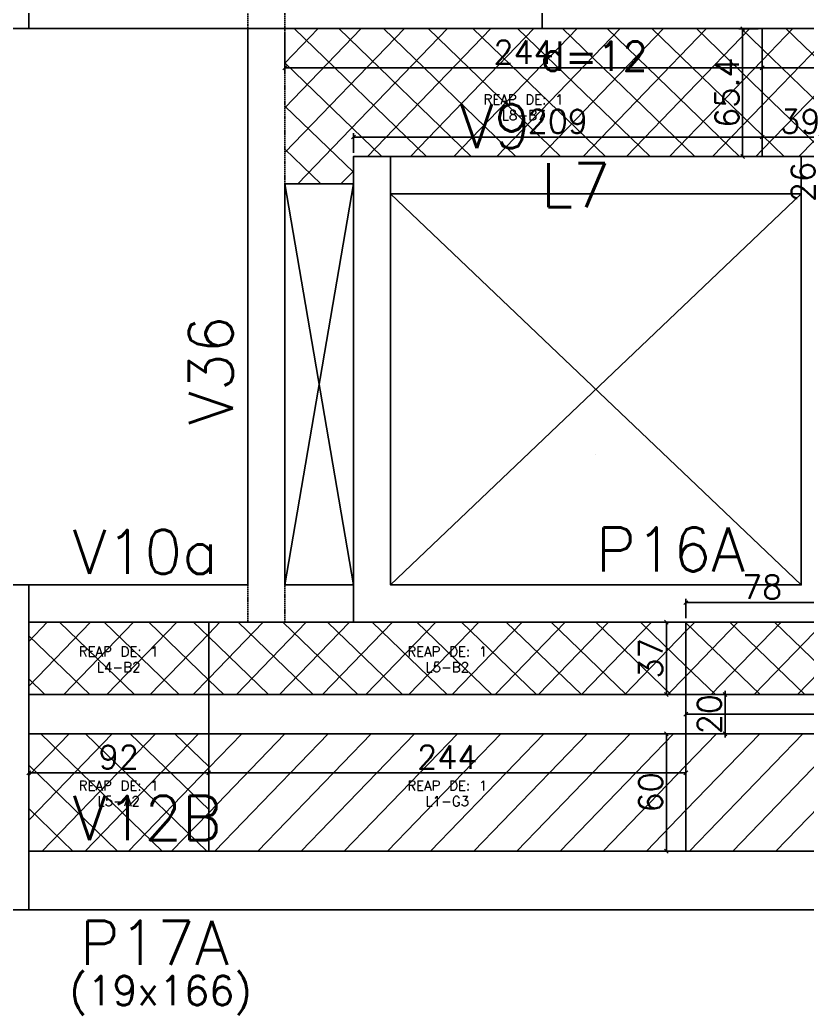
# Model space of a CAD drawing. Extents: x -40810 to 33675, y -2018 to 21213.
# Drawn here: x 15713 to 16115, y 14491 to 14999 of the extents above; entities that cross this region are included whole.
import ezdxf
from ezdxf.enums import TextEntityAlignment as Align

# ---------------------------------------------------------------- set-up
doc = ezdxf.new("R2010")
doc.units = 0
doc.linetypes.add('ESTILO_TQS_0001', pattern=[1, 0.7, -0.3])
doc.layers.get('0').update_dxf_attribs({"color": 1, "lineweight": 9})
for name, color, linetype in [('1', 5, 'Continuous'), ('10', 7, 'Continuous'), ('12', 3, 'Continuous'), ('13', 7, 'Continuous'), ('19', 5, 'Continuous'), ('201', 7, 'ESTILO_TQS_0001'), ('242', 3, 'Continuous'), ('3', 2, 'Continuous'), ('4', 2, 'Continuous'), ('42', 7, 'Continuous'), ('8', 5, 'Continuous'), ('9', 3, 'Continuous'), ('NOMENCLATURA', 7, 'Continuous'), ('P-NOTAS', 7, 'Continuous'), ('Painéis', 255, 'Continuous')]:
    doc.layers.add(name, color=color, linetype=linetype)
doc.layers.add('REAPROVEITAMENTO', color=251, linetype='Continuous', lineweight=9)
doc.styles.add('Romans', font='romans.shx', dxfattribs={"height": 12})
doc.styles.get("Standard").update_dxf_attribs({"font": 'romans.shx', "width": 0.8})
doc.styles.add('standart', font='txt.shx')
doc.dimstyles.new('cotas', dxfattribs={"dimtxt": 9, "dimasz": 2, "dimexe": 2, "dimexo": 2, "dimgap": 2, "dimtad": 1, "dimdec": 1, "dimzin": 12, "dimdsep": 46, "dimtxsty": 'Romans', "dimblk": 'OBLIQUE', "dimcen": 9, "dimclrd": 4, "dimclre": 4, "dimclrt": 240, "dimaunit": 1, "dimadec": 8, "dimazin": 3, "dimtfac": 1, "dimtdec": 1, "dimtix": 1, "dimtmove": 0, "dimatfit": 2, "dimldrblk": 'OBLIQUE', "dimfxl": 1, "dimtolj": 1, "dimtzin": 0, "dimlwd": -1, "dimlwe": -1, "dimarcsym": 0})
pattern_1 = [(46, (-222.171, -201.545), (-11.419519, 11.027702), []), (136, (-222.171, -201.545), (-11.027702, -11.419519), [])]
pattern_2 = [(46, (-222.171, -201.545), (-11.419519, 11.027702), [])]

# ---------------------------------------------------------------- blocks, each defined once
blk = doc.blocks.new('_Oblique')
at = {"color": 0, "linetype": 'ByBlock', "lineweight": -2}
blk.add_line((-0.5, -0.5), (0.5, 0.5), dxfattribs=at)
blk = doc.blocks.new('*D3912')
at = {"layer": 'Defpoints', "color": 0, "linetype": 'Continuous', "ltscale": 30, "transparency": 16777216}
for p in [(16092.19, 14994.75), (16082.19, 14929.38), (16092.19, 14929.38)]:
    blk.add_point(p, dxfattribs=at)
at = {"layer": 'P-NOTAS', "color": 4, "linetype": 'Continuous', "ltscale": 30, "transparency": 16777216}
for p, q in [((16090.19, 14994.75), (16080.19, 14994.75)), ((16082.19, 14994.75), (16082.19, 14929.38)), ((16090.19, 14929.38), (16080.19, 14929.38))]:
    blk.add_line(p, q, dxfattribs=at)
at = {"layer": 'P-NOTAS', "color": 4, "linetype": 'Continuous', "ltscale": 30, "transparency": 16777216, "xscale": 2, "yscale": 2, "zscale": 2}
for p, rotation in [((16082.19, 14994.75), 90), ((16082.19, 14929.38), 270)]:
    blk.add_blockref('_Oblique', p, dxfattribs=dict(at, rotation=rotation))
at = {"layer": 'P-NOTAS', "color": 240, "linetype": 'Continuous', "ltscale": 30, "transparency": 16777216, "insert": (16074.19, 14962.07), "char_height": 12, "attachment_point": 5, "rotation": 90, "style": 'Romans'}
blk.add_mtext('\\A1;65.4', dxfattribs=at)
blk = doc.blocks.new('*D3914')
at = {"layer": 'Defpoints', "color": 0, "linetype": 'Continuous', "ltscale": 30, "transparency": 16777216}
for p in [(16131.19, 14929.38), (16121.19, 14903.38), (16131.19, 14903.38)]:
    blk.add_point(p, dxfattribs=at)
at = {"layer": 'P-NOTAS', "color": 4, "linetype": 'Continuous', "ltscale": 30, "transparency": 16777216}
for p, q in [((16129.19, 14929.38), (16119.19, 14929.38)), ((16121.19, 14929.38), (16121.19, 14903.38)), ((16129.19, 14903.38), (16119.19, 14903.38))]:
    blk.add_line(p, q, dxfattribs=at)
at = {"layer": 'P-NOTAS', "color": 4, "linetype": 'Continuous', "ltscale": 30, "transparency": 16777216, "xscale": 2, "yscale": 2, "zscale": 2}
for p, rotation in [((16121.19, 14929.38), 90), ((16121.19, 14903.38), 270)]:
    blk.add_blockref('_Oblique', p, dxfattribs=dict(at, rotation=rotation))
at = {"layer": 'P-NOTAS', "color": 240, "linetype": 'Continuous', "ltscale": 30, "transparency": 16777216, "insert": (16113.19, 14916.38), "char_height": 12, "attachment_point": 5, "rotation": 90, "style": 'Romans'}
blk.add_mtext('\\A1;26', dxfattribs=at)
blk = doc.blocks.new('*D3924')
at = {"layer": 'Defpoints', "color": 0, "linetype": 'Continuous', "ltscale": 30, "transparency": 16777216}
for p in [(15848.19, 14994.75), (16092.19, 14994.75), (16092.19, 14974.75)]:
    blk.add_point(p, dxfattribs=at)
at = {"layer": 'P-NOTAS', "color": 4, "linetype": 'Continuous', "ltscale": 30, "transparency": 16777216}
for p, q in [((15848.19, 14992.75), (15848.19, 14972.75)), ((16092.19, 14992.75), (16092.19, 14972.75)), ((15848.19, 14974.75), (16092.19, 14974.75))]:
    blk.add_line(p, q, dxfattribs=at)
at = {"layer": 'P-NOTAS', "color": 4, "linetype": 'Continuous', "ltscale": 30, "transparency": 16777216, "xscale": 2, "yscale": 2, "zscale": 2, "rotation": 180}
blk.add_blockref('_Oblique', (15848.19, 14974.75), dxfattribs=at)
at = {"layer": 'P-NOTAS', "color": 4, "linetype": 'Continuous', "ltscale": 30, "transparency": 16777216, "xscale": 2, "yscale": 2, "zscale": 2}
blk.add_blockref('_Oblique', (16092.19, 14974.75), dxfattribs=at)
at = {"layer": 'P-NOTAS', "color": 240, "linetype": 'Continuous', "ltscale": 30, "transparency": 16777216, "insert": (15970.19, 14982.75), "char_height": 12, "attachment_point": 5, "style": 'Romans'}
blk.add_mtext('\\A1;244', dxfattribs=at)
blk = doc.blocks.new('*D3925')
at = {"layer": 'Defpoints', "color": 0, "linetype": 'Continuous', "ltscale": 30, "transparency": 16777216}
for p in [(16092.19, 14994.75), (16297.19, 14994.75), (16297.19, 14974.75)]:
    blk.add_point(p, dxfattribs=at)
at = {"layer": 'P-NOTAS', "color": 4, "linetype": 'Continuous', "ltscale": 30, "transparency": 16777216}
for p, q in [((16092.19, 14992.75), (16092.19, 14972.75)), ((16297.19, 14992.75), (16297.19, 14972.75)), ((16092.19, 14974.75), (16297.19, 14974.75))]:
    blk.add_line(p, q, dxfattribs=at)
at = {"layer": 'P-NOTAS', "color": 4, "linetype": 'Continuous', "ltscale": 30, "transparency": 16777216, "xscale": 2, "yscale": 2, "zscale": 2, "rotation": 180}
blk.add_blockref('_Oblique', (16092.19, 14974.75), dxfattribs=at)
at = {"layer": 'P-NOTAS', "color": 4, "linetype": 'Continuous', "ltscale": 30, "transparency": 16777216, "xscale": 2, "yscale": 2, "zscale": 2}
blk.add_blockref('_Oblique', (16297.19, 14974.75), dxfattribs=at)
at = {"layer": 'P-NOTAS', "color": 240, "linetype": 'Continuous', "ltscale": 30, "transparency": 16777216, "insert": (16194.69, 14982.75), "char_height": 12, "attachment_point": 5, "style": 'Romans'}
blk.add_mtext('\\A1;205', dxfattribs=at)
blk = doc.blocks.new('*D3926')
at = {"layer": 'Defpoints', "color": 0, "linetype": 'Continuous', "ltscale": 30, "transparency": 16777216}
for p in [(16092.19, 14939.38), (15883.19, 14929.38), (16092.19, 14929.38)]:
    blk.add_point(p, dxfattribs=at)
at = {"layer": 'P-NOTAS', "color": 4, "linetype": 'Continuous', "ltscale": 30, "transparency": 16777216}
for p, q in [((15883.19, 14931.38), (15883.19, 14941.38)), ((16092.19, 14931.38), (16092.19, 14941.38)), ((15883.19, 14939.38), (16092.19, 14939.38))]:
    blk.add_line(p, q, dxfattribs=at)
at = {"layer": 'P-NOTAS', "color": 4, "linetype": 'Continuous', "ltscale": 30, "transparency": 16777216, "xscale": 2, "yscale": 2, "zscale": 2, "rotation": 180}
blk.add_blockref('_Oblique', (15883.19, 14939.38), dxfattribs=at)
at = {"layer": 'P-NOTAS', "color": 4, "linetype": 'Continuous', "ltscale": 30, "transparency": 16777216, "xscale": 2, "yscale": 2, "zscale": 2}
blk.add_blockref('_Oblique', (16092.19, 14939.38), dxfattribs=at)
at = {"layer": 'P-NOTAS', "color": 240, "linetype": 'Continuous', "ltscale": 30, "transparency": 16777216, "insert": (15987.69, 14947.38), "char_height": 12, "attachment_point": 5, "style": 'Romans'}
blk.add_mtext('\\A1;209', dxfattribs=at)
blk = doc.blocks.new('*D3927')
at = {"layer": 'Defpoints', "color": 0, "linetype": 'Continuous', "ltscale": 30, "transparency": 16777216}
for p in [(16131.19, 14939.38), (16092.19, 14929.38), (16131.19, 14929.38)]:
    blk.add_point(p, dxfattribs=at)
at = {"layer": 'P-NOTAS', "color": 4, "linetype": 'Continuous', "ltscale": 30, "transparency": 16777216}
for p, q in [((16092.19, 14931.38), (16092.19, 14941.38)), ((16131.19, 14931.38), (16131.19, 14941.38)), ((16092.19, 14939.38), (16131.19, 14939.38))]:
    blk.add_line(p, q, dxfattribs=at)
at = {"layer": 'P-NOTAS', "color": 4, "linetype": 'Continuous', "ltscale": 30, "transparency": 16777216, "xscale": 2, "yscale": 2, "zscale": 2, "rotation": 180}
blk.add_blockref('_Oblique', (16092.19, 14939.38), dxfattribs=at)
at = {"layer": 'P-NOTAS', "color": 4, "linetype": 'Continuous', "ltscale": 30, "transparency": 16777216, "xscale": 2, "yscale": 2, "zscale": 2}
blk.add_blockref('_Oblique', (16131.19, 14939.38), dxfattribs=at)
at = {"layer": 'P-NOTAS', "color": 240, "linetype": 'Continuous', "ltscale": 30, "transparency": 16777216, "insert": (16111.69, 14947.38), "char_height": 12, "attachment_point": 5, "style": 'Romans'}
blk.add_mtext('\\A1;39', dxfattribs=at)
blk = doc.blocks.new('*D3930')
at = {"layer": 'Defpoints', "color": 0, "linetype": 'Continuous', "ltscale": 30, "transparency": 16777216}
for p in [(16131.19, 14701.38), (16053.19, 14691.38), (16131.19, 14691.38)]:
    blk.add_point(p, dxfattribs=at)
at = {"layer": 'P-NOTAS', "color": 4, "linetype": 'Continuous', "ltscale": 30, "transparency": 16777216}
for p, q in [((16053.19, 14693.38), (16053.19, 14703.38)), ((16053.19, 14701.38), (16131.19, 14701.38)), ((16131.19, 14693.38), (16131.19, 14703.38))]:
    blk.add_line(p, q, dxfattribs=at)
at = {"layer": 'P-NOTAS', "color": 4, "linetype": 'Continuous', "ltscale": 30, "transparency": 16777216, "xscale": 2, "yscale": 2, "zscale": 2, "rotation": 180}
blk.add_blockref('_Oblique', (16053.19, 14701.38), dxfattribs=at)
at = {"layer": 'P-NOTAS', "color": 4, "linetype": 'Continuous', "ltscale": 30, "transparency": 16777216, "xscale": 2, "yscale": 2, "zscale": 2}
blk.add_blockref('_Oblique', (16131.19, 14701.38), dxfattribs=at)
at = {"layer": 'P-NOTAS', "color": 240, "linetype": 'Continuous', "ltscale": 30, "transparency": 16777216, "insert": (16092.19, 14709.38), "char_height": 12, "attachment_point": 5, "style": 'Romans'}
blk.add_mtext('\\A1;78', dxfattribs=at)
blk = doc.blocks.new('*D3931')
at = {"layer": 'Defpoints', "color": 0, "linetype": 'Continuous', "ltscale": 30, "transparency": 16777216}
for p in [(16053.19, 14634.38), (16043.19, 14574.38), (16053.19, 14574.38)]:
    blk.add_point(p, dxfattribs=at)
at = {"layer": 'P-NOTAS', "color": 4, "linetype": 'Continuous', "ltscale": 30, "transparency": 16777216}
for p, q in [((16051.19, 14634.38), (16041.19, 14634.38)), ((16043.19, 14634.38), (16043.19, 14574.38)), ((16051.19, 14574.38), (16041.19, 14574.38))]:
    blk.add_line(p, q, dxfattribs=at)
at = {"layer": 'P-NOTAS', "color": 4, "linetype": 'Continuous', "ltscale": 30, "transparency": 16777216, "xscale": 2, "yscale": 2, "zscale": 2}
for p, rotation in [((16043.19, 14634.38), 90), ((16043.19, 14574.38), 270)]:
    blk.add_blockref('_Oblique', p, dxfattribs=dict(at, rotation=rotation))
at = {"layer": 'P-NOTAS', "color": 240, "linetype": 'Continuous', "ltscale": 30, "transparency": 16777216, "insert": (16035.19, 14604.38), "char_height": 12, "attachment_point": 5, "rotation": 90, "style": 'Romans'}
blk.add_mtext('\\A1;60', dxfattribs=at)
blk = doc.blocks.new('*D3932')
at = {"layer": 'Defpoints', "color": 0, "linetype": 'Continuous', "ltscale": 30, "transparency": 16777216}
for p in [(16053.19, 14654.38), (16053.19, 14634.38), (16073.19, 14634.38)]:
    blk.add_point(p, dxfattribs=at)
at = {"layer": 'P-NOTAS', "color": 4, "linetype": 'Continuous', "ltscale": 30, "transparency": 16777216}
for p, q in [((16073.19, 14654.38), (16073.19, 14656.38)), ((16055.19, 14654.38), (16075.19, 14654.38)), ((16073.19, 14654.38), (16073.19, 14634.38)), ((16055.19, 14634.38), (16075.19, 14634.38)), ((16073.19, 14634.38), (16073.19, 14632.38))]:
    blk.add_line(p, q, dxfattribs=at)
at = {"layer": 'P-NOTAS', "color": 4, "linetype": 'Continuous', "ltscale": 30, "transparency": 16777216, "xscale": 2, "yscale": 2, "zscale": 2}
for p, rotation in [((16073.19, 14654.38), 270), ((16073.19, 14634.38), 90)]:
    blk.add_blockref('_Oblique', p, dxfattribs=dict(at, rotation=rotation))
at = {"layer": 'P-NOTAS', "color": 240, "linetype": 'Continuous', "ltscale": 30, "transparency": 16777216, "insert": (16065.19, 14644.38), "char_height": 12, "attachment_point": 5, "rotation": 90, "style": 'Romans'}
blk.add_mtext('\\A1;20', dxfattribs=at)
blk = doc.blocks.new('*D3933')
at = {"layer": 'Defpoints', "color": 0, "linetype": 'Continuous', "ltscale": 30, "transparency": 16777216}
for p in [(16053.19, 14691.38), (16043.19, 14654.38), (16053.19, 14654.38)]:
    blk.add_point(p, dxfattribs=at)
at = {"layer": 'P-NOTAS', "color": 4, "linetype": 'Continuous', "ltscale": 30, "transparency": 16777216}
for p, q in [((16051.19, 14691.38), (16041.19, 14691.38)), ((16043.19, 14691.38), (16043.19, 14654.38)), ((16051.19, 14654.38), (16041.19, 14654.38))]:
    blk.add_line(p, q, dxfattribs=at)
at = {"layer": 'P-NOTAS', "color": 4, "linetype": 'Continuous', "ltscale": 30, "transparency": 16777216, "xscale": 2, "yscale": 2, "zscale": 2}
for p, rotation in [((16043.19, 14691.38), 90), ((16043.19, 14654.38), 270)]:
    blk.add_blockref('_Oblique', p, dxfattribs=dict(at, rotation=rotation))
at = {"layer": 'P-NOTAS', "color": 240, "linetype": 'Continuous', "ltscale": 30, "transparency": 16777216, "insert": (16035.19, 14672.88), "char_height": 12, "attachment_point": 5, "rotation": 90, "style": 'Romans'}
blk.add_mtext('\\A1;37', dxfattribs=at)
blk = doc.blocks.new('*D3934')
at = {"layer": 'Defpoints', "color": 0, "linetype": 'Continuous', "ltscale": 30, "transparency": 16777216}
for p in [(15717.19, 14634.41), (15809.19, 14634.41), (15809.19, 14614.41)]:
    blk.add_point(p, dxfattribs=at)
at = {"layer": 'P-NOTAS', "color": 4, "linetype": 'Continuous', "ltscale": 30, "transparency": 16777216}
for p, q in [((15717.19, 14632.41), (15717.19, 14612.41)), ((15809.19, 14632.41), (15809.19, 14612.41)), ((15717.19, 14614.41), (15809.19, 14614.41))]:
    blk.add_line(p, q, dxfattribs=at)
at = {"layer": 'P-NOTAS', "color": 4, "linetype": 'Continuous', "ltscale": 30, "transparency": 16777216, "xscale": 2, "yscale": 2, "zscale": 2, "rotation": 180}
blk.add_blockref('_Oblique', (15717.19, 14614.41), dxfattribs=at)
at = {"layer": 'P-NOTAS', "color": 4, "linetype": 'Continuous', "ltscale": 30, "transparency": 16777216, "xscale": 2, "yscale": 2, "zscale": 2}
blk.add_blockref('_Oblique', (15809.19, 14614.41), dxfattribs=at)
at = {"layer": 'P-NOTAS', "color": 240, "linetype": 'Continuous', "ltscale": 30, "transparency": 16777216, "insert": (15763.19, 14622.41), "char_height": 12, "attachment_point": 5, "style": 'Romans'}
blk.add_mtext('\\A1;92', dxfattribs=at)
blk = doc.blocks.new('*D3935')
at = {"layer": 'Defpoints', "color": 0, "linetype": 'Continuous', "ltscale": 30, "transparency": 16777216}
for p in [(15809.19, 14634.41), (16053.19, 14634.41), (16053.19, 14614.41)]:
    blk.add_point(p, dxfattribs=at)
at = {"layer": 'P-NOTAS', "color": 4, "linetype": 'Continuous', "ltscale": 30, "transparency": 16777216}
for p, q in [((15809.19, 14632.41), (15809.19, 14612.41)), ((16053.19, 14632.41), (16053.19, 14612.41)), ((15809.19, 14614.41), (16053.19, 14614.41))]:
    blk.add_line(p, q, dxfattribs=at)
at = {"layer": 'P-NOTAS', "color": 4, "linetype": 'Continuous', "ltscale": 30, "transparency": 16777216, "xscale": 2, "yscale": 2, "zscale": 2, "rotation": 180}
blk.add_blockref('_Oblique', (15809.19, 14614.41), dxfattribs=at)
at = {"layer": 'P-NOTAS', "color": 4, "linetype": 'Continuous', "ltscale": 30, "transparency": 16777216, "xscale": 2, "yscale": 2, "zscale": 2}
blk.add_blockref('_Oblique', (16053.19, 14614.41), dxfattribs=at)
at = {"layer": 'P-NOTAS', "color": 240, "linetype": 'Continuous', "ltscale": 30, "transparency": 16777216, "insert": (15931.19, 14622.41), "char_height": 12, "attachment_point": 5, "style": 'Romans'}
blk.add_mtext('\\A1;244', dxfattribs=at)
blk = doc.blocks.new('*D3936')
at = {"layer": 'Defpoints', "color": 0, "linetype": 'Continuous', "ltscale": 30, "transparency": 16777216}
for p in [(16297.19, 14644.41), (16053.19, 14634.41), (16297.19, 14634.41)]:
    blk.add_point(p, dxfattribs=at)
at = {"layer": 'P-NOTAS', "color": 4, "linetype": 'Continuous', "ltscale": 30, "transparency": 16777216}
for p, q in [((16053.19, 14636.41), (16053.19, 14646.41)), ((16297.19, 14636.41), (16297.19, 14646.41)), ((16053.19, 14644.41), (16297.19, 14644.41))]:
    blk.add_line(p, q, dxfattribs=at)
at = {"layer": 'P-NOTAS', "color": 4, "linetype": 'Continuous', "ltscale": 30, "transparency": 16777216, "xscale": 2, "yscale": 2, "zscale": 2, "rotation": 180}
blk.add_blockref('_Oblique', (16053.19, 14644.41), dxfattribs=at)
at = {"layer": 'P-NOTAS', "color": 4, "linetype": 'Continuous', "ltscale": 30, "transparency": 16777216, "xscale": 2, "yscale": 2, "zscale": 2}
blk.add_blockref('_Oblique', (16297.19, 14644.41), dxfattribs=at)
at = {"layer": 'P-NOTAS', "color": 240, "linetype": 'Continuous', "ltscale": 30, "transparency": 16777216, "insert": (16175.19, 14652.41), "char_height": 12, "attachment_point": 5, "style": 'Romans'}
blk.add_mtext('\\A1;244', dxfattribs=at)

msp = doc.modelspace()

# ---------------------------------------------------------------- hatches: boundary and pattern name
at = {"layer": 'REAPROVEITAMENTO', "linetype": 'Continuous', "ltscale": 30, "true_color": 0xf8d731, "transparency": 33554687}
h = msp.add_hatch(dxfattribs=at)
h.set_pattern_fill('ANSI37', color=40, scale=5, angle=1)
h.set_pattern_definition(pattern_1)
h.paths.add_polyline_path([(16092.186, 14994.796), (15979.657, 14994.796), (15848.157, 14994.796), (15848.157, 14915.429), (15883.157, 14915.429), (15883.157, 14929.429), (15902.157, 14929.429), (16092.186, 14929.429)])
at = {"layer": 'REAPROVEITAMENTO', "ltscale": 30, "transparency": 33554687}
h = msp.add_hatch(dxfattribs=at)
h.set_pattern_fill('ANSI37', color=0, scale=5, angle=1)
h.set_pattern_definition(pattern_1)
h.paths.add_polyline_path([(16092.186, 14994.796), (15979.657, 14994.796), (15848.157, 14994.796), (15848.157, 14915.429), (15883.157, 14915.429), (15883.157, 14929.429), (15902.157, 14929.429), (16092.186, 14929.429)])
at = {"layer": 'REAPROVEITAMENTO', "linetype": 'Continuous', "ltscale": 30, "true_color": 0xf8d731, "transparency": 33554687}
h = msp.add_hatch(dxfattribs=at)
h.set_pattern_fill('ANSI37', color=40, scale=5, angle=1)
h.set_pattern_definition(pattern_1)
h.paths.add_polyline_path([(16297.157, 14994.796), (16169.657, 14994.796), (16092.186, 14994.796), (16092.186, 14929.429), (16112.157, 14929.429), (16131.157, 14929.429), (16131.157, 14903.429), (16151.157, 14903.429), (16151.157, 14872.753), (16297.157, 14872.753)])
at = {"layer": 'REAPROVEITAMENTO', "ltscale": 30, "transparency": 33554687}
h = msp.add_hatch(dxfattribs=at)
h.set_pattern_fill('ANSI37', color=0, scale=5, angle=1)
h.set_pattern_definition(pattern_1)
h.paths.add_polyline_path([(16297.157, 14994.796), (16169.657, 14994.796), (16092.186, 14994.796), (16092.186, 14929.429), (16112.157, 14929.429), (16131.157, 14929.429), (16131.157, 14903.429), (16151.157, 14903.429), (16151.157, 14872.753), (16297.157, 14872.753)])
at = {"layer": 'REAPROVEITAMENTO', "linetype": 'Continuous', "ltscale": 30, "true_color": 0xf8d731, "transparency": 33554687}
h = msp.add_hatch(dxfattribs=at)
h.set_pattern_fill('ANSI37', color=40, scale=5, angle=1)
h.set_pattern_definition(pattern_1)
h.paths.add_polyline_path([(16297.157, 14710.383), (16131.157, 14710.383), (16131.157, 14691.429), (16053.186, 14691.429), (16053.186, 14654.383), (16297.157, 14654.383)])
h = msp.add_hatch(dxfattribs=at)
h.set_pattern_fill('ANSI37', color=40, scale=5, angle=1)
h.set_pattern_definition(pattern_1)
h.paths.add_polyline_path([(15809.186, 14691.429), (15717.157, 14691.429), (15717.157, 14654.383), (15809.186, 14654.383)])
h = msp.add_hatch(dxfattribs=at)
h.set_pattern_fill('ANSI37', color=40, scale=5, angle=1)
h.set_pattern_definition(pattern_1)
h.paths.add_polyline_path([(16053.186, 14691.429), (15883.157, 14691.429), (15809.186, 14691.429), (15809.186, 14654.383), (16053.186, 14654.383)])
h = msp.add_hatch(dxfattribs=at)
h.set_pattern_fill('ANSI37', color=40, scale=5, angle=1)
h.set_pattern_definition(pattern_1)
h.paths.add_polyline_path([(15809.186, 14634.383), (15717.157, 14634.383), (15717.157, 14574.429), (15809.186, 14574.429)])
h.paths.add_polyline_path([(15735.103, 14574.429), (15826.71, 14574.429), (15826.71, 14608.179), (15735.103, 14608.179)], flags=9)
h = msp.add_hatch(dxfattribs=at)
h.set_pattern_fill('ANSI31', color=40, scale=5, angle=1)
h.set_pattern_definition(pattern_2)
h.paths.add_polyline_path([(16053.186, 14634.383), (15809.186, 14634.383), (15809.186, 14574.429), (16036.291, 14574.429), (16053.186, 14574.429)])
h = msp.add_hatch(dxfattribs=at)
h.set_pattern_fill('ANSI31', color=40, scale=5, angle=1)
h.set_pattern_definition(pattern_2)
h.paths.add_polyline_path([(16297.157, 14634.383), (16053.186, 14634.383), (16053.186, 14574.429), (16297.157, 14574.429)])

# ---------------------------------------------------------------- linework, layer by layer
at = {"layer": '1'}
msp.add_line((15829.157, 14710.429), (15717.157, 14710.429), dxfattribs=at)
for points in [[(15717.157, 14994.796), (15778.656, 14994.796)], [(15778.656, 14994.796), (15979.657, 14994.796)], [(15829.157, 14994.796), (15829.157, 14710.429)], [(16112.157, 14929.429), (15902.157, 14929.429)], [(15902.157, 14910.429), (16112.157, 14910.429)], [(15717.157, 14691.429), (15883.157, 14691.429)], [(15718.157, 14574.429), (15717.157, 14574.429)], [(16297.157, 14574.429), (15718.157, 14574.429)], [(15717.157, 14544.429), (15698.157, 14544.429)], [(15717.157, 14544.429), (16297.157, 14544.429)]]:
    msp.add_lwpolyline(points, dxfattribs=at)
at = {"layer": '19'}
for p, q in [((15902.157, 14910.429), (16112.157, 14710.429)), ((15902.157, 14710.429), (16112.157, 14910.429))]:
    msp.add_line(p, q, dxfattribs=at)
at = {"layer": '201'}
for p, q in [((15829.157, 14994.796), (15829.157, 15013.796)), ((15829.157, 14710.429), (15829.157, 14691.429))]:
    msp.add_line(p, q, dxfattribs=at)
msp.add_lwpolyline([(15848.157, 14691.429), (15848.157, 15013.796)], dxfattribs=at)
at = {"layer": '201', "linetype": 'ESTILO_TQS_0001'}
msp.add_lwpolyline([(15883.157, 14710.429), (15848.157, 14710.429)], dxfattribs=at)
at = {"layer": '242'}
msp.add_line((16007.157, 14776.908), (16007.157, 14776.908), dxfattribs=at)
at = {"layer": '3'}
for points in [[(15698.157, 14994.796), (15717.157, 14994.796), (15717.157, 15114.796), (15698.157, 15114.796), (15698.157, 14994.796)], [(15979.657, 14994.796), (16169.657, 14994.796), (16169.657, 15013.796), (15979.657, 15013.796), (15979.657, 14994.796)], [(16112.157, 14929.429), (16112.157, 14710.429), (15902.157, 14710.429), (15902.157, 14929.429), (15883.157, 14929.429), (15883.157, 14691.429), (16131.157, 14691.429), (16131.157, 14929.429), (16112.157, 14929.429)], [(15698.157, 14544.429), (15717.157, 14544.429), (15717.157, 14710.429), (15698.157, 14710.429), (15698.157, 14544.429)]]:
    msp.add_lwpolyline(points, dxfattribs=at)
at = {"layer": '4'}
msp.add_line((15695.157, 14994.796), (15717.157, 14994.796), dxfattribs=at)
msp.add_line((15695.157, 14994.796), (15717.157, 14994.796), dxfattribs=at)
at = {"layer": '42'}
for p, q in [((15848.157, 14710.429), (15883.157, 14915.429)), ((15848.157, 14915.429), (15883.157, 14710.429))]:
    msp.add_line(p, q, dxfattribs=at)
msp.add_lwpolyline([(15848.157, 14915.429), (15883.157, 14915.429), (15883.157, 14710.429), (15848.157, 14710.429), (15848.157, 14915.429)], dxfattribs=at)
at = {"layer": 'NOMENCLATURA', "linetype": 'Continuous', "ltscale": 30}
for p, q in [((15717.157, 14574.429), (16297.157, 14574.429)), ((15718.157, 14574.429), (16036.291, 14574.429))]:
    msp.add_line(p, q, dxfattribs=at)
at = {"layer": 'Painéis', "linetype": 'Continuous', "ltscale": 30}
for points in [[(16092.186, 14929.383), (16092.186, 14994.75)], [(15809.186, 14574.383), (15809.186, 14691.383)], [(16053.186, 14574.383), (16053.186, 14691.383)], [(15717.186, 14654.383), (16297.186, 14654.383)], [(15717.186, 14634.383), (16297.186, 14634.383)]]:
    msp.add_lwpolyline(points, dxfattribs=at)
at = {"layer": 'Painéis', "ltscale": 30}
msp.add_lwpolyline([(16092.186, 14929.383), (16092.186, 14994.75)], dxfattribs=at)

# ---------------------------------------------------------------- texts
at = {"layer": '10'}
msp.add_text('L7', height=22.5, dxfattribs=at).set_placement((15979.029, 14903.521))
at = {"layer": '12'}
msp.add_text('(19x166)', height=15, dxfattribs=at).set_placement((15738.076, 14495.562))
at = {"layer": '13'}
msp.add_text('d=12', height=15, dxfattribs=at).set_placement((15979.029, 14973.154))
at = {"layer": '8'}
for s, p in [('V9', (15937.558, 14933.696)), ('V10a', (15739.657, 14716.054)), ('V12B', (15739.657, 14580.054))]:
    msp.add_text(s, height=22.5, dxfattribs=at).set_placement(p)
msp.add_text('V36', height=22.5, rotation=90, dxfattribs=at).set_placement((15821.532, 14792.128))
at = {"layer": '9'}
for s, p in [('P16A', (16007.278, 14717.355)), ('P17A', (15743.35, 14516.304))]:
    msp.add_text(s, height=22.5, dxfattribs=at).set_placement(p)
at = {"layer": 'NOMENCLATURA', "linetype": 'Continuous', "ltscale": 30, "style": 'standart'}
for s, p in [('REAP DE: 1', (15970.186, 14958.567)), ('L8-B7', (15970.186, 14950.567)), ('REAP DE: 1', (15763.186, 14676.383)), ('REAP DE: 1', (15931.186, 14676.383)), ('L4-B2', (15763.186, 14668.383)), ('L5-B2', (15931.186, 14668.383)), ('REAP DE: 1', (15763.186, 14607.883)), ('REAP DE: 1', (15931.186, 14607.883)), ('L5-A2', (15763.186, 14599.883)), ('L1-G3', (15931.186, 14599.883))]:
    msp.add_text(s, height=5, dxfattribs=at).set_placement(p, align=Align.MIDDLE_CENTER)
at = {"layer": 'NOMENCLATURA', "ltscale": 30, "style": 'standart'}
msp.add_text('REAP DE: 1', height=5, dxfattribs=at).set_placement((15970.186, 14958.567), align=Align.MIDDLE_CENTER)

# ---------------------------------------------------------------- dimensions: what is measured, and where the dimension line sits
at = {"layer": 'P-NOTAS', "linetype": 'Continuous', "ltscale": 30}
for base, p1, p2, picture, middle in [((16092.186, 14974.75), (15848.186, 14994.75), (16092.186, 14994.75), '*D3924', (15970.186, 14982.75)), ((16297.186, 14974.75), (16092.186, 14994.75), (16297.186, 14994.75), '*D3925', (16194.686, 14982.75)), ((16092.186, 14939.383), (15883.186, 14929.383), (16092.186, 14929.383), '*D3926', (15987.686, 14947.383)), ((16131.186, 14939.383), (16092.186, 14929.383), (16131.186, 14929.383), '*D3927', (16111.686, 14947.383)), ((16131.186, 14701.383), (16053.186, 14691.383), (16131.186, 14691.383), '*D3930', (16092.186, 14709.383)), ((16297.186, 14644.412), (16053.186, 14634.412), (16297.186, 14634.412), '*D3936', (16175.186, 14652.412)), ((15809.186, 14614.412), (15717.186, 14634.412), (15809.186, 14634.412), '*D3934', (15763.186, 14622.412)), ((16053.186, 14614.412), (15809.186, 14634.412), (16053.186, 14634.412), '*D3935', (15931.186, 14622.412))]:
    dim = msp.add_linear_dim(base=base, p1=p1, p2=p2, dimstyle='cotas', dxfattribs=at)
    dim.commit()
    dim.dimension.update_dxf_attribs({"geometry": picture, "text_midpoint": middle})
for base, p1, p2, picture, middle in [((16082.186, 14929.383), (16092.186, 14994.75), (16092.186, 14929.383), '*D3912', (16074.186, 14962.067)), ((16121.186, 14903.383), (16131.186, 14929.383), (16131.186, 14903.383), '*D3914', (16113.186, 14916.383)), ((16043.186, 14654.383), (16053.186, 14691.383), (16053.186, 14654.383), '*D3933', (16035.186, 14672.883)), ((16073.186, 14634.383), (16053.186, 14654.383), (16053.186, 14634.383), '*D3932', (16065.186, 14644.383)), ((16043.186, 14574.383), (16053.186, 14634.383), (16053.186, 14574.383), '*D3931', (16035.186, 14604.383))]:
    dim = msp.add_linear_dim(base=base, p1=p1, p2=p2, angle=90, dimstyle='cotas', dxfattribs=at)
    dim.commit()
    dim.dimension.update_dxf_attribs({"geometry": picture, "text_midpoint": middle})

doc.saveas('drawing.dxf')
